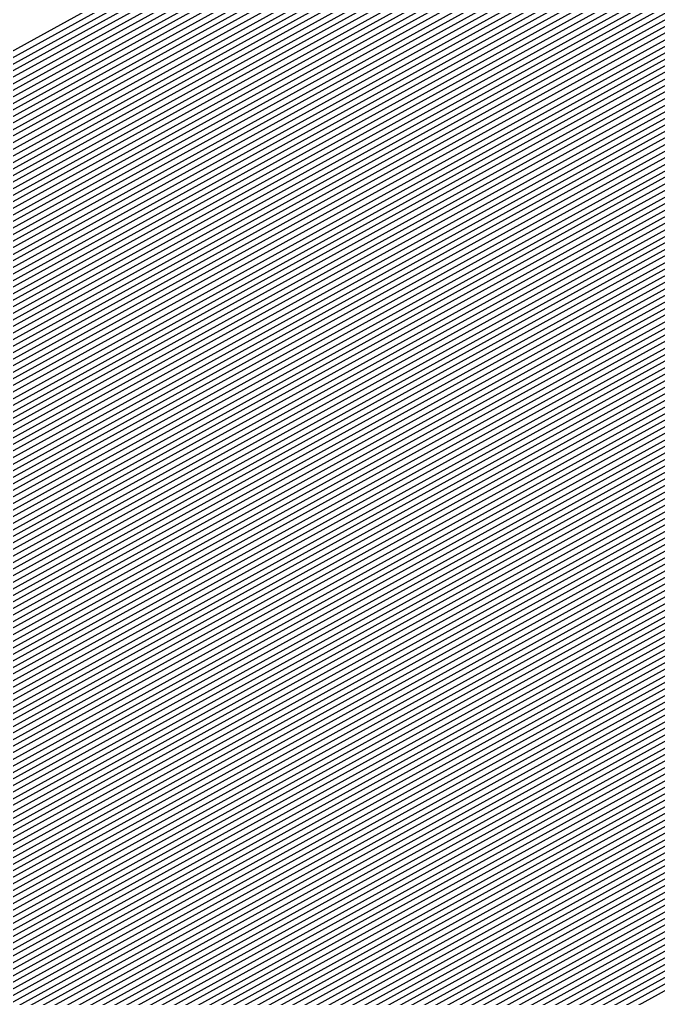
# Model space of a CAD drawing. Extents: x 7084 to 11035, y 13750 to 16729.
# Drawn here: x 7954.5 to 8017.6, y 16171.1 to 16267.7 of the extents above; entities that cross this region are included whole.
import ezdxf

# ---------------------------------------------------------------- set-up
doc = ezdxf.new("R2010")
doc.units = 0
doc.layers.add('Default', color=7, linetype='Continuous')

msp = doc.modelspace()

# ---------------------------------------------------------------- linework, layer by layer
at = {"layer": 'Default'}
for points in [[(7337.639, 15006.932), (7283.265, 15919.55), (7615.554, 16185.478), (7537.013, 15677.796), (7524.929, 15641.534), (7283.265, 15919.55), (7337.639, 15006.932), (7458.472, 15284.948), (7524.929, 15641.534), (7283.265, 15919.55), (7537.013, 15677.796), (7615.554, 16185.478), (7820.968, 16191.522), (7615.554, 16185.478), (8177.424, 16523.932), (8062.633, 16324.486), (7820.968, 16191.522), (8177.424, 16523.932), (8304.298, 16729.422), (10497.404, 16469.538)], [(7459.326, 15285.336), (7525.656, 15641.236), (7537.716, 15677.429), (7537.899, 15678.15), (7616.289, 16184.855), (7821.309, 16190.887), (7821.76, 16191.31), (8062.96, 16324.018), (8063.152, 16324.182), (8177.722, 16523.244), (8449.072, 16692.146)], [(7460.181, 15285.723), (7526.384, 15640.938), (7538.42, 15677.061), (7538.785, 15678.503), (7617.024, 16184.232), (7821.649, 16190.252), (7822.552, 16191.098), (8063.287, 16323.551), (8063.671, 16323.877), (8178.02, 16522.557), (8448.847, 16691.133)], [(8448.622, 16690.119), (8178.318, 16521.869), (8064.19, 16323.573), (8063.613, 16323.083), (7823.343, 16190.886), (7821.989, 16189.617), (7617.759, 16183.608), (7539.671, 15678.856), (7539.124, 15676.693), (7527.111, 15640.64), (7461.036, 15286.111)], [(7086.928, 14511.075), (7087.043, 14513.381), (7338.839, 15005.163), (7339.492, 15006.624), (7459.394, 15282.501), (7460.508, 15283.808), (7461.776, 15285.154), (7461.891, 15286.499), (7527.838, 15640.342), (7539.828, 15676.326), (7540.558, 15679.209), (7618.495, 16182.985), (7822.329, 16188.982), (7824.135, 16190.674), (8063.94, 16322.615), (8064.708, 16323.269), (8178.616, 16521.181), (8448.397, 16689.106)], [(7824.926, 16190.462), (8064.267, 16322.148), (8065.227, 16322.964), (8178.914, 16520.493), (8448.173, 16688.093)], [(8447.948, 16687.08), (8179.212, 16519.805), (8065.746, 16322.66), (8064.594, 16321.68), (7825.718, 16190.25), (7823.01, 16187.713), (7619.965, 16181.739), (7542.33, 15679.915), (7541.236, 15675.591), (7529.292, 15639.746), (7463.601, 15287.275)], [(7339.738, 15003.836), (7340.881, 15006.393), (7460.087, 15280.666), (7462.036, 15282.954), (7464.254, 15285.308), (7464.456, 15287.663), (7530.019, 15639.448), (7541.939, 15675.223), (7543.217, 15680.268), (7620.7, 16181.116), (7823.35, 16187.078), (7826.509, 16190.038), (8064.921, 16321.212), (8066.265, 16322.356), (8179.51, 16519.117), (8447.723, 16686.066)], [(7465.311, 15288.05), (7530.746, 15639.15), (7542.643, 15674.855), (7544.103, 15680.621), (7621.435, 16180.492), (7823.69, 16186.443), (7827.301, 16189.826), (8065.247, 16320.745), (8066.784, 16322.052), (8179.808, 16518.429), (8447.498, 16685.053)], [(8447.274, 16684.04), (8180.106, 16517.742), (8067.303, 16321.747), (8065.574, 16320.277), (7828.092, 16189.614), (7824.03, 16185.808), (7622.171, 16179.869)], [(8447.049, 16683.026), (8180.404, 16517.054), (8067.821, 16321.443), (8065.901, 16319.809), (7828.884, 16189.402), (7824.371, 16185.174), (7622.906, 16179.246), (7545.875, 15681.328), (7544.051, 15674.12), (7532.2, 15638.554), (7467.02, 15288.826)], [(8446.824, 16682.013), (8180.703, 16516.366), (8068.34, 16321.139), (8066.228, 16319.342), (7829.675, 16189.19), (7824.711, 16184.539), (7623.641, 16178.623), (7546.762, 15681.681), (7544.755, 15673.752), (7532.927, 15638.256), (7467.875, 15289.214), (7467.558, 15285.514), (7464.073, 15281.814), (7461.009, 15278.22), (7342.733, 15006.085), (7340.937, 15002.068), (7092.557, 14516.958), (7092.241, 14510.615), (7447.069, 14185.236), (7449.393, 14181.536), (7733.256, 14104.629), (7744.347, 14112.874)], [(8446.599, 16681), (8181.001, 16515.678), (8068.859, 16320.834), (8066.554, 16318.874), (7830.467, 16188.978), (7825.051, 16183.904)], [(8446.375, 16679.987), (8181.299, 16514.99), (8069.378, 16320.53), (8066.881, 16318.406), (7831.258, 16188.766), (7825.391, 16183.269), (7625.112, 16177.376), (7548.534, 15682.387), (7546.162, 15673.017), (7534.381, 15637.661), (7469.585, 15289.99), (7469.21, 15285.617), (7465.091, 15281.244), (7461.471, 15276.997), (7343.659, 15005.931), (7341.537, 15001.183), (7094.133, 14517.979), (7093.759, 14510.484), (7447.193, 14186.383), (7449.939, 14182.011), (7732.687, 14105.405)], [(8446.15, 16678.973), (8181.597, 16514.302), (8069.897, 16320.226), (8067.208, 16317.939), (7832.05, 16188.554), (7825.731, 16182.634), (7625.847, 16176.753), (7549.42, 15682.74), (7546.866, 15672.649), (7535.108, 15637.363), (7470.44, 15290.377)], [(7732.118, 14106.182), (7450.486, 14182.485), (7447.317, 14187.53), (7095.277, 14510.352), (7095.709, 14519.001), (7342.137, 15000.299), (7344.585, 15005.777), (7461.932, 15275.773), (7466.109, 15280.674), (7470.862, 15285.72), (7471.295, 15290.765), (7535.835, 15637.065), (7547.57, 15672.282), (7550.307, 15683.093), (7626.582, 16176.13), (7826.072, 16181.999), (7832.841, 16188.342), (8067.535, 16317.471), (8070.416, 16319.921), (8181.895, 16513.615), (8445.925, 16677.96)], [(7472.149, 15291.153), (7536.562, 15636.767), (7548.274, 15671.914), (7551.193, 15683.446), (7627.317, 16175.507), (7826.412, 16181.365), (7833.633, 16188.13), (8067.862, 16317.003), (8070.934, 16319.617), (8182.193, 16512.927), (8445.7, 16676.947)], [(7473.004, 15291.541), (7537.289, 15636.469), (7548.978, 15671.546), (7552.079, 15683.799), (7628.053, 16174.884), (7826.752, 16180.73), (7834.424, 16187.918), (8068.188, 16316.536), (8071.453, 16319.313), (8182.491, 16512.239), (8445.476, 16675.933)], [(8445.251, 16674.92), (8182.789, 16511.551), (8071.972, 16319.009), (8068.515, 16316.068), (7835.216, 16187.706), (7827.092, 16180.095), (7628.788, 16174.26), (7552.966, 15684.153)], [(8445.026, 16673.907), (8183.087, 16510.863), (8072.491, 16318.704), (8068.842, 16315.6), (7836.007, 16187.494), (7827.432, 16179.46), (7629.523, 16173.637), (7553.852, 15684.506), (7550.385, 15670.811), (7538.744, 15635.873), (7474.714, 15292.316)], [(8444.801, 16672.894), (8183.385, 16510.175), (8073.01, 16318.4), (8069.169, 16315.133), (7836.799, 16187.282), (7827.773, 16178.825), (7630.258, 16173.014), (7554.738, 15684.859), (7551.089, 15670.443), (7539.471, 15635.575), (7475.569, 15292.704)], [(8444.577, 16671.88), (8183.683, 16509.487), (8073.529, 16318.096), (8069.495, 16314.665), (7837.59, 16187.07), (7828.113, 16178.191), (7630.993, 16172.391), (7555.624, 15685.212), (7551.793, 15670.076), (7540.198, 15635.277), (7476.424, 15293.092)], [(7477.279, 15293.48), (7540.925, 15634.979), (7552.497, 15669.708), (7556.511, 15685.565), (7631.729, 16171.768), (7828.453, 16177.556), (7838.382, 16186.858), (8069.822, 16314.197), (8074.047, 16317.791), (8183.981, 16508.8), (8444.352, 16670.867)], [(8443.902, 16668.841), (8184.578, 16507.424), (8075.085, 16317.183), (8070.476, 16313.262), (7839.965, 16186.434), (7829.133, 16176.286), (7633.199, 16170.521), (7558.283, 15686.271), (7553.904, 15668.973), (7542.379, 15634.384), (7478.988, 15294.256)], [(7479.843, 15294.643), (7543.106, 15634.086), (7554.608, 15668.605), (7559.169, 15686.624), (7633.934, 16169.898), (7829.474, 16175.651), (7840.757, 16186.222), (8070.803, 16312.794), (8075.604, 16316.879), (8184.876, 16506.736), (8443.678, 16667.827)], [(7345.435, 14995.435), (7349.679, 15004.93), (7464.47, 15269.045), (7471.71, 15277.541), (7479.949, 15286.286), (7480.698, 15295.031), (7543.833, 15633.788), (7555.312, 15668.238), (7560.056, 15686.977), (7634.67, 16169.275), (7829.814, 16175.016), (7841.548, 16186.011), (8071.129, 16312.327), (8076.123, 16316.574), (8185.174, 16506.048), (8443.453, 16666.814)], [(8443.228, 16665.801), (8185.472, 16505.36), (8076.642, 16316.27), (8071.456, 16311.859), (7842.34, 16185.799), (7830.154, 16174.382), (7635.405, 16168.652), (7560.942, 15687.331), (7556.016, 15667.87), (7544.56, 15633.49), (7481.553, 15295.419), (7480.775, 15286.338), (7472.219, 15277.256)], [(8443.003, 16664.787), (8185.77, 16504.673), (8077.16, 16315.966), (8071.783, 16311.391), (7843.131, 16185.587), (7830.494, 16173.747), (7636.14, 16168.028), (7561.828, 15687.684), (7556.72, 15667.502), (7545.287, 15633.192), (7482.408, 15295.807), (7481.601, 15286.389)], [(8442.779, 16663.774), (8186.068, 16503.985), (8077.679, 16315.661), (8072.11, 16310.924), (7843.923, 16185.375), (7830.834, 16173.112), (7636.875, 16167.405), (7562.715, 15688.037), (7557.424, 15667.135), (7546.014, 15632.894), (7483.263, 15296.195)], [(8442.554, 16662.761), (8186.366, 16503.297), (8078.198, 16315.357), (8072.437, 16310.456), (7844.714, 16185.163), (7831.175, 16172.477), (7637.611, 16166.782), (7563.601, 15688.39), (7558.127, 15666.767), (7546.741, 15632.596), (7484.118, 15296.583), (7483.253, 15286.492), (7473.747, 15276.401), (7465.393, 15266.599), (7351.532, 15004.622), (7346.634, 14993.667), (7107.526, 14526.665), (7106.662, 14509.366), (7448.245, 14196.134), (7454.583, 14186.043), (7727.85, 14112.006)], [(7484.972, 15296.97), (7547.468, 15632.298), (7558.831, 15666.399), (7564.487, 15688.743), (7638.346, 16166.159), (7831.515, 16171.842), (7845.506, 16184.951), (8072.763, 16309.988), (8078.717, 16315.053), (8186.664, 16502.609), (8442.329, 16661.748)], [(7109.101, 14527.687), (7347.234, 14992.782), (7352.458, 15004.468), (7465.854, 15265.376), (7474.765, 15275.831), (7484.905, 15286.595), (7485.827, 15297.358), (7548.195, 15632), (7559.535, 15666.032), (7565.373, 15689.096), (7639.081, 16165.536), (7831.855, 16171.208), (7846.297, 16184.739), (8073.09, 16309.521), (8079.236, 16314.748), (8186.962, 16501.921), (8442.104, 16660.734)], [(8441.88, 16659.721), (8187.26, 16501.233), (8079.754, 16314.444), (8073.417, 16309.053), (7847.089, 16184.527), (7832.195, 16170.573), (7639.816, 16164.913), (7566.26, 15689.449)], [(7448.493, 14198.428), (7109.698, 14509.104), (7110.677, 14528.708), (7347.834, 14991.898), (7353.384, 15004.314), (7466.316, 15264.152), (7475.784, 15275.262), (7486.558, 15286.698), (7487.537, 15298.134), (7549.65, 15631.405), (7560.943, 15665.296), (7567.146, 15689.802), (7640.551, 16164.289), (7832.535, 16169.938), (7847.88, 16184.315), (8073.744, 16308.585), (8080.273, 16314.14), (8187.558, 16500.545), (8441.655, 16658.708)], [(7488.392, 15298.522), (7550.377, 15631.107), (7561.646, 15664.929), (7568.032, 15690.155), (7641.287, 16163.666), (7832.876, 16169.303), (7848.672, 16184.103), (8074.07, 16308.117), (8080.792, 16313.836), (8187.856, 16499.858), (8441.43, 16657.694)], [(8441.205, 16656.681), (8188.155, 16499.17), (8081.311, 16313.531), (8074.397, 16307.65), (7849.463, 16183.891), (7833.216, 16168.668), (7642.022, 16163.043), (7568.918, 15690.509), (7562.35, 15664.561), (7551.104, 15630.809), (7489.247, 15298.91)], [(7490.102, 15299.297), (7551.831, 15630.511), (7563.054, 15664.193), (7569.805, 15690.862), (7642.757, 16162.42), (7833.556, 16168.033), (7850.255, 16183.679), (8074.724, 16307.182), (8081.83, 16313.227), (8188.453, 16498.482), (8440.981, 16655.668)], [(7490.957, 15299.685), (7552.558, 15630.213), (7563.758, 15663.826), (7570.691, 15691.215), (7643.492, 16161.797), (7833.896, 16167.399), (7851.046, 16183.467), (8075.051, 16306.714), (8082.349, 16312.923), (8188.751, 16497.794), (8440.756, 16654.655)], [(8440.531, 16653.641), (8189.049, 16497.106), (8082.867, 16312.618), (8075.378, 16306.247), (7851.838, 16183.255), (7834.236, 16166.764), (7644.228, 16161.173), (7571.577, 15691.568), (7564.462, 15663.458), (7553.285, 15629.915), (7491.811, 15300.073), (7490.688, 15286.955), (7478.329, 15273.837)], [(8440.306, 16652.628), (8189.347, 16496.418), (8083.386, 16312.314), (8075.704, 16305.779), (7852.629, 16183.043), (7834.577, 16166.129), (7644.963, 16160.55), (7572.464, 15691.921), (7565.166, 15663.091), (7554.012, 15629.617), (7492.666, 15300.461)], [(7492.34, 15287.058), (7493.521, 15300.849), (7554.739, 15629.319), (7565.869, 15662.723), (7573.35, 15692.274), (7645.698, 16159.927), (7834.917, 16165.494), (7853.421, 16182.831), (8076.031, 16305.311), (8083.905, 16312.01), (8189.645, 16495.731), (8440.082, 16651.615)], [(8163.445, 14024.024), (8116.661, 14042.59), (7766.782, 14148.148), (7724.435, 14116.665), (7457.861, 14188.889), (7448.988, 14203.016), (7115.77, 14508.578), (7116.979, 14532.795), (7350.232, 14988.361), (7357.088, 15003.698), (7468.161, 15259.259), (7479.857, 15272.983), (7493.166, 15287.11), (7494.376, 15301.237), (7555.466, 15629.021), (7566.573, 15662.355), (7574.236, 15692.627), (7646.433, 16159.304), (7835.257, 16164.859), (7854.212, 16182.619), (8076.358, 16304.844), (8084.424, 16311.705), (8189.943, 16495.043), (8439.857, 16650.601)], [(7357.552, 15003.621), (7468.392, 15258.648), (7480.366, 15272.698), (7493.992, 15287.161), (7495.231, 15301.624), (7556.193, 15628.723), (7567.277, 15661.988), (7575.122, 15692.98), (7647.169, 16158.681), (7835.597, 16164.225), (7855.004, 16182.407), (8076.685, 16304.376), (8084.943, 16311.401), (8190.241, 16494.355), (8439.632, 16649.588)], [(8439.407, 16648.575), (8190.539, 16493.667), (8085.462, 16311.097), (8077.011, 16303.908), (7855.795, 16182.195), (7835.937, 16163.59), (7647.904, 16158.057)], [(7557.647, 15628.128), (7568.685, 15661.252), (7576.895, 15693.687), (7648.639, 16157.434), (7836.278, 16162.955), (7856.587, 16181.983), (8077.338, 16303.441), (8085.98, 16310.793), (8190.837, 16492.979), (8439.183, 16647.562)], [(8438.958, 16646.548), (8191.135, 16492.291), (8086.499, 16310.488), (8077.665, 16302.973), (7857.378, 16181.771), (7836.618, 16162.32), (7649.374, 16156.811), (7577.781, 15694.04), (7569.389, 15660.885), (7558.374, 15627.83), (7497.795, 15302.788)], [(8438.733, 16645.535), (8191.433, 16491.603), (8087.018, 16310.184), (8077.992, 16302.505), (7858.17, 16181.559), (7836.958, 16161.685), (7650.11, 16156.188), (7578.667, 15694.393), (7570.092, 15660.517), (7559.101, 15627.532), (7498.65, 15303.176), (7497.296, 15287.367), (7482.403, 15271.558), (7469.315, 15256.201), (7359.404, 15003.313), (7351.731, 14986.15), (7120.919, 14535.35), (7119.565, 14508.249), (7449.297, 14205.884)], [(8438.508, 16644.522), (8191.731, 16490.916), (8087.537, 16309.88), (8078.319, 16302.038), (7858.961, 16181.347), (7837.298, 16161.051), (7650.845, 16155.565), (7579.554, 15694.746), (7570.796, 15660.149), (7559.828, 15627.234), (7499.505, 15303.564)], [(7352.331, 14985.265), (7360.33, 15003.16), (7469.776, 15254.978), (7483.421, 15270.989), (7498.948, 15287.47), (7500.36, 15303.951), (7560.555, 15626.936), (7571.5, 15659.782), (7580.44, 15695.099), (7651.58, 16154.941), (7837.638, 16160.416), (7859.753, 16181.135), (8078.645, 16301.57), (8088.056, 16309.575), (8192.03, 16490.228), (8438.283, 16643.508)], [(8438.059, 16642.495), (8192.328, 16489.54), (8088.575, 16309.271), (8078.972, 16301.102), (7860.545, 16180.923), (7837.979, 16159.781), (7652.315, 16154.318), (7581.326, 15695.452), (7572.204, 15659.414), (7561.283, 15626.638), (7501.215, 15304.339)], [(8437.834, 16641.482), (8192.626, 16488.852), (8089.093, 16308.967), (8079.299, 16300.635), (7861.336, 16180.711), (7838.319, 16159.146), (7653.05, 16153.695), (7582.213, 15695.805), (7572.908, 15659.046), (7562.01, 15626.34), (7502.07, 15304.727), (7500.601, 15287.573), (7484.44, 15270.419)], [(8437.609, 16640.469), (8192.924, 16488.164), (8089.612, 16308.663), (8079.626, 16300.167), (7862.128, 16180.499), (7838.659, 16158.511), (7653.786, 16153.072), (7583.099, 15696.158), (7573.612, 15658.679), (7562.737, 15626.042), (7502.925, 15305.115)], [(7503.779, 15305.503), (7563.464, 15625.744), (7574.315, 15658.311), (7583.985, 15696.512), (7654.521, 16152.449), (7838.999, 16157.876), (7862.919, 16180.287), (8079.952, 16299.699), (8090.131, 16308.358), (8193.222, 16487.476), (8437.384, 16639.455)], [(7839.339, 16157.242), (7863.711, 16180.075), (8080.279, 16299.232), (8090.65, 16308.054), (8193.52, 16486.789), (8437.16, 16638.442)], [(7839.68, 16156.607), (7864.502, 16179.863), (8080.606, 16298.764), (8091.169, 16307.75), (8193.818, 16486.101), (8436.935, 16637.429)], [(8436.71, 16636.415), (8194.116, 16485.413), (8091.688, 16307.445), (8080.933, 16298.296), (7865.294, 16179.651), (7840.02, 16155.972), (7656.727, 16150.579), (7586.644, 15697.571), (7576.427, 15657.208), (7565.645, 15624.851), (7506.344, 15306.666), (7504.731, 15287.83)], [(8436.485, 16635.402), (8194.414, 16484.725), (8092.206, 16307.141), (8081.26, 16297.829), (7866.085, 16179.44), (7840.36, 16155.337), (7657.462, 16149.956), (7587.53, 15697.924), (7577.131, 15656.841), (7566.372, 15624.553), (7507.199, 15307.054)], [(7364.498, 15002.467), (7471.852, 15249.473), (7488.004, 15268.425), (7506.383, 15287.933), (7508.054, 15307.442), (7567.099, 15624.255), (7577.834, 15656.473), (7588.416, 15698.277), (7658.197, 16149.333), (7840.7, 16154.702), (7866.877, 16179.228), (8081.586, 16297.361), (8092.725, 16306.837), (8194.712, 16484.037), (8436.261, 16634.389)], [(8436.036, 16633.376), (8195.01, 16483.349), (8093.244, 16306.532), (8081.913, 16296.893), (7867.668, 16179.016), (7841.041, 16154.068), (7658.932, 16148.709), (7589.303, 15698.63), (7578.538, 15656.105), (7567.826, 15623.957), (7508.909, 15307.83)], [(7129.432, 14507.395), (7131.16, 14541.992), (7355.629, 14980.402), (7365.424, 15002.313), (7472.314, 15248.25), (7489.022, 15267.855), (7508.035, 15288.036), (7509.764, 15308.218), (7568.553, 15623.659), (7579.242, 15655.738), (7590.189, 15698.983), (7659.668, 16148.086), (7841.381, 16153.433), (7868.46, 16178.804), (8082.24, 16296.426), (8093.763, 16306.228), (8195.308, 16482.661), (8435.811, 16632.362)], [(8435.586, 16631.349), (8195.607, 16481.974), (8094.282, 16305.924), (8082.567, 16295.958), (7869.251, 16178.592), (7841.721, 16152.798), (7660.403, 16147.463), (7591.075, 15699.337), (7579.946, 15655.37), (7569.28, 15623.361), (7510.618, 15308.605), (7508.861, 15288.088), (7489.531, 15267.57), (7472.545, 15247.638), (7365.887, 15002.236), (7355.929, 14979.959), (7131.948, 14542.503), (7130.191, 14507.329), (7450.164, 14213.913), (7463.05, 14193.395), (7719.029, 14124.042)], [(8435.362, 16630.336), (8195.905, 16481.286), (8094.801, 16305.62), (8082.893, 16295.49), (7870.043, 16178.38), (7842.061, 16152.163), (7661.138, 16146.84), (7591.962, 15699.69)], [(7512.328, 15309.381), (7570.734, 15622.765), (7581.354, 15654.635), (7592.848, 15700.043), (7661.873, 16146.217), (7842.401, 16151.528), (7870.834, 16178.168), (8083.22, 16295.023), (8095.319, 16305.315), (8196.203, 16480.598), (8435.137, 16629.322)], [(8434.912, 16628.309), (8196.501, 16479.91), (8095.838, 16305.011), (8083.547, 16294.555), (7871.626, 16177.956), (7842.742, 16150.893), (7662.608, 16145.594), (7593.734, 15700.396), (7582.057, 15654.267), (7571.461, 15622.467), (7513.183, 15309.769)], [(7872.417, 16177.744), (8083.874, 16294.087), (8096.357, 16304.707), (8196.799, 16479.222), (8434.687, 16627.296)], [(7514.893, 15310.545), (7572.916, 15621.871), (7583.465, 15653.532), (7595.507, 15701.102), (7664.079, 16144.347), (7843.422, 16149.624), (7873.209, 16177.532), (8084.201, 16293.62), (8096.876, 16304.402), (8197.097, 16478.534), (8434.463, 16626.283)], [(8434.238, 16625.269), (8197.395, 16477.847), (8097.395, 16304.098), (8084.527, 16293.152), (7874, 16177.32), (7843.762, 16148.989), (7664.814, 16143.724), (7596.393, 15701.455), (7584.169, 15653.164), (7573.643, 15621.574), (7515.748, 15310.932)], [(8434.013, 16624.256), (8197.693, 16477.159), (8097.914, 16303.794), (8084.854, 16292.684), (7874.792, 16177.108), (7844.102, 16148.354), (7665.549, 16143.101), (7597.279, 15701.808), (7584.873, 15652.796), (7574.37, 15621.276), (7516.602, 15311.32), (7514.644, 15288.448), (7493.096, 15265.576), (7474.16, 15243.357), (7369.128, 15001.697), (7358.028, 14976.864), (7137.463, 14546.079), (7135.504, 14506.869), (7450.597, 14217.928), (7464.962, 14195.056), (7717.037, 14126.76), (7785.599, 14177.733)], [(7876.375, 16176.684), (8085.508, 16291.749), (8098.951, 16303.185), (8198.289, 16475.783), (8433.564, 16622.229)], [(8433.339, 16621.216), (8198.587, 16475.095), (8099.47, 16302.881), (8085.835, 16291.281), (7877.166, 16176.472), (7845.123, 16146.45), (7667.755, 16141.231), (7599.938, 15702.868), (7586.984, 15651.693), (7576.551, 15620.382)], [(7520.022, 15312.872), (7577.278, 15620.084), (7587.688, 15651.326), (7600.824, 15703.221), (7668.49, 16140.608), (7845.463, 16145.815), (7877.958, 16176.26), (8086.161, 16290.814), (8099.989, 16302.577), (8198.885, 16474.407), (8433.114, 16620.203)], [(7518.774, 15288.705), (7520.877, 15313.259), (7578.005, 15619.786), (7588.392, 15650.958), (7601.711, 15703.574), (7669.226, 16139.985), (7845.803, 16145.18), (7878.749, 16176.048), (8086.488, 16290.346), (8100.508, 16302.272), (8199.183, 16473.719), (8432.889, 16619.19)], [(8432.665, 16618.176), (8199.482, 16473.032), (8101.027, 16301.968), (8086.815, 16289.878), (7879.541, 16175.836), (7846.144, 16144.545), (7669.961, 16139.362), (7602.597, 15703.927), (7589.096, 15650.591), (7578.732, 15619.488), (7521.732, 15313.647), (7519.6, 15288.757), (7496.151, 15263.866), (7475.544, 15239.687), (7371.907, 15001.235), (7359.827, 14974.211), (7142.189, 14549.144), (7140.058, 14506.475), (7450.968, 14221.369), (7466.601, 14196.479), (7715.33, 14129.09), (7789.941, 14184.56)], [(7522.587, 15314.035), (7579.459, 15619.19), (7589.8, 15650.223), (7603.483, 15704.28), (7670.696, 16138.738), (7846.484, 16143.91), (7880.333, 16175.624), (8087.142, 16289.411), (8101.545, 16301.664), (8199.78, 16472.344), (8432.44, 16617.163)], [(8201.036, 14055.189), (8116.381, 14088.786), (7791.389, 14186.836), (7714.761, 14129.867), (7467.148, 14196.953), (7451.092, 14222.516), (7141.576, 14506.344), (7143.765, 14550.166), (7360.427, 14973.327), (7372.833, 15001.081), (7476.005, 15238.464), (7497.169, 15263.297), (7521.252, 15288.86), (7523.441, 15314.423), (7580.186, 15618.892), (7590.503, 15649.855), (7604.369, 15704.633), (7671.431, 16138.115), (7846.824, 16143.276), (7881.124, 16175.412), (8087.468, 16288.943), (8102.064, 16301.359), (8200.078, 16471.656), (8432.215, 16616.15)], [(7524.296, 15314.811), (7580.913, 15618.594), (7591.207, 15649.488), (7605.256, 15704.986), (7672.166, 16137.492), (7847.164, 16142.641), (7881.916, 16175.2), (8087.795, 16288.475), (8102.583, 16301.055), (8200.376, 16470.968), (8431.99, 16615.137)], [(7373.759, 15000.927), (7476.467, 15237.241), (7498.187, 15262.727), (7522.904, 15288.963), (7525.151, 15315.199), (7581.64, 15618.296), (7591.911, 15649.12), (7606.142, 15705.34), (7672.902, 16136.869), (7847.504, 16142.006), (7882.707, 16174.988), (8088.122, 16288.008), (8103.102, 16300.751), (8200.674, 16470.28), (8431.766, 16614.123)], [(7146.128, 14551.699), (7361.326, 14972), (7374.222, 15000.85), (7476.697, 15236.629), (7498.697, 15262.442), (7523.73, 15289.014), (7526.006, 15315.586), (7582.367, 15617.999), (7592.615, 15648.752), (7607.028, 15705.693), (7673.637, 16136.246), (7847.845, 16141.371), (7883.499, 16174.776), (8088.449, 16287.54), (8103.621, 16300.447), (8200.972, 16469.592), (8431.541, 16613.11)], [(8431.316, 16612.097), (8201.27, 16468.905), (8104.14, 16300.142), (8088.776, 16287.072), (7884.29, 16174.564), (7848.185, 16140.736), (7674.372, 16135.622), (7607.914, 15706.046), (7593.319, 15648.385), (7583.094, 15617.701), (7526.861, 15315.974)], [(8206.565, 14059.772), (8116.34, 14095.58), (7795.007, 14192.525), (7713.338, 14131.808), (7468.513, 14198.139), (7451.402, 14225.384), (7145.371, 14506.015), (7147.704, 14552.72), (7361.926, 14971.116), (7375.148, 15000.696), (7477.159, 15235.406), (7499.715, 15261.872), (7525.382, 15289.117), (7527.716, 15316.362), (7583.821, 15617.403), (7594.022, 15648.017), (7608.801, 15706.399), (7675.107, 16134.999), (7848.525, 16140.102), (7885.082, 16174.352), (8089.102, 16286.605), (8104.658, 16299.838), (8201.568, 16468.217), (8431.091, 16611.083)], [(8430.867, 16610.07), (8201.866, 16467.529), (8105.177, 16299.534), (8089.429, 16286.137), (7885.873, 16174.14), (7848.865, 16139.467), (7675.843, 16134.376), (7609.687, 15706.752), (7594.726, 15647.649), (7584.549, 15617.105), (7528.571, 15316.75)], [(7527.034, 15289.22), (7529.425, 15317.138), (7585.276, 15616.807), (7595.43, 15647.282), (7610.573, 15707.105), (7676.578, 16133.753), (7849.205, 16138.832), (7886.665, 16173.928), (8089.756, 16285.669), (8105.696, 16299.229), (8202.164, 16466.841), (8430.642, 16609.057)], [(8430.417, 16608.044), (8202.462, 16466.153), (8106.215, 16298.925), (8090.083, 16285.202), (7887.456, 16173.716), (7849.546, 16138.197), (7677.313, 16133.13), (7611.46, 15707.458), (7596.134, 15646.914), (7586.003, 15616.509), (7530.28, 15317.526), (7527.861, 15289.272), (7501.242, 15261.018), (7477.851, 15233.571), (7376.538, 15000.465), (7362.825, 14969.789), (7150.067, 14554.253), (7147.648, 14505.818), (7451.587, 14227.104), (7469.333, 14198.851), (7712.484, 14132.973)], [(8430.192, 16607.03), (8202.76, 16465.465), (8106.734, 16298.621), (8090.409, 16284.734), (7888.248, 16173.504), (7849.886, 16137.562), (7678.048, 16132.506), (7612.346, 15707.811), (7596.838, 15646.546), (7586.73, 15616.211), (7531.135, 15317.913)], [(8212.093, 14064.355), (8116.299, 14102.373), (7798.626, 14198.214), (7711.915, 14133.749), (7469.879, 14199.325), (7451.711, 14228.252), (7149.166, 14505.686), (7151.643, 14555.275), (7363.425, 14968.905), (7377.464, 15000.311), (7478.312, 15232.348), (7502.261, 15260.448), (7529.513, 15289.375), (7531.99, 15318.301), (7587.457, 15615.913), (7597.542, 15646.179), (7613.232, 15708.164), (7678.784, 16131.883), (7850.226, 16136.927), (7889.039, 16173.292), (8090.736, 16284.266), (8107.252, 16298.316), (8203.058, 16464.777), (8429.968, 16606.017)], [(8429.743, 16605.004), (8203.357, 16464.09), (8107.771, 16298.012), (8091.063, 16283.799), (7889.831, 16173.08), (7850.566, 16136.293), (7679.519, 16131.26), (7614.118, 15708.518), (7598.245, 15645.811), (7588.184, 15615.615), (7532.845, 15318.689)], [(8429.518, 16603.99), (8203.655, 16463.402), (8108.29, 16297.708), (8091.39, 16283.331), (7890.622, 16172.868), (7850.906, 16135.658), (7680.254, 16130.637), (7615.005, 15708.871), (7598.949, 15645.443), (7588.911, 15615.317), (7533.7, 15319.077), (7531.165, 15289.478), (7503.279, 15259.878), (7478.774, 15231.124), (7378.39, 15000.157), (7364.025, 14968.021), (7153.219, 14556.297), (7150.684, 14505.555), (7451.835, 14229.399), (7470.425, 14199.799), (7711.346, 14134.526), (7800.073, 14200.49)], [(8429.293, 16602.977), (8203.953, 16462.714), (8108.809, 16297.404), (8091.717, 16282.863), (7891.414, 16172.657), (7851.247, 16135.023), (7680.989, 16130.014), (7615.891, 15709.224)], [(8216.515, 14068.022), (8116.266, 14107.808), (7801.521, 14202.766), (7710.777, 14135.302), (7470.972, 14200.274), (7451.959, 14230.546), (7152.202, 14505.424), (7154.794, 14557.319), (7364.624, 14967.136), (7379.316, 15000.003), (7479.235, 15229.901), (7504.298, 15259.308), (7532.817, 15289.58), (7535.41, 15319.853), (7590.365, 15614.722), (7600.357, 15644.708), (7616.777, 15709.577), (7681.725, 16129.39), (7851.587, 16134.388), (7892.205, 16172.445), (8092.043, 16282.396), (8109.328, 16297.099), (8204.251, 16462.026), (8429.069, 16601.964)], [(8428.844, 16600.951), (8204.549, 16461.338), (8109.847, 16296.795), (8092.37, 16281.928), (7892.997, 16172.233), (7851.927, 16133.753), (7682.46, 16128.767), (7617.663, 15709.93), (7601.061, 15644.341), (7591.092, 15614.424), (7536.264, 15320.24), (7533.643, 15289.632), (7504.807, 15259.023)], [(8428.619, 16599.937), (8204.847, 16460.65), (8110.365, 16296.491), (8092.697, 16281.46), (7893.788, 16172.021), (7852.267, 16133.119), (7683.195, 16128.144), (7618.55, 15710.283)], [(7537.974, 15321.016), (7592.546, 15613.828), (7602.468, 15643.605), (7619.436, 15710.636), (7683.93, 16127.521), (7852.607, 16132.484), (7894.58, 16171.809), (8093.024, 16280.993), (8110.884, 16296.186), (8205.145, 16459.963), (8428.394, 16598.924)], [(7538.829, 15321.404), (7593.273, 15613.53), (7603.172, 15643.238), (7620.322, 15710.989), (7684.665, 16126.898), (7852.948, 16131.849), (7895.371, 16171.597), (8093.35, 16280.525), (8111.403, 16295.882), (8205.443, 16459.275), (8428.17, 16597.911)], [(8427.945, 16596.897), (8205.741, 16458.587), (8111.922, 16295.578), (8093.677, 16280.057), (7896.163, 16171.385), (7853.288, 16131.214), (7685.401, 16126.275), (7621.209, 15711.343), (7603.876, 15642.87), (7594, 15613.232), (7539.684, 15321.792)], [(7540.539, 15322.18), (7594.727, 15612.934), (7604.58, 15642.502), (7622.095, 15711.696), (7686.136, 16125.651), (7853.628, 16130.579), (7896.954, 16171.173), (8094.004, 16279.59), (8112.441, 16295.274), (8206.039, 16457.899), (8427.72, 16595.884)], [(7595.454, 15612.636), (7605.284, 15642.135), (7622.981, 15712.049), (7686.871, 16125.028), (7853.968, 16129.945), (7897.746, 16170.961), (8094.331, 16279.122), (8112.96, 16294.969), (8206.337, 16457.211), (8427.495, 16594.871)], [(7542.248, 15322.955), (7596.182, 15612.338), (7605.988, 15641.767), (7623.867, 15712.402), (7687.606, 16124.405), (7854.308, 16129.31), (7898.537, 16170.749), (8094.658, 16278.654), (8113.478, 16294.665), (8206.635, 16456.523), (8427.271, 16593.858)], [(8427.046, 16592.844), (8206.934, 16455.835), (8113.997, 16294.361), (8094.984, 16278.187), (7899.329, 16170.537), (7854.649, 16128.675), (7688.342, 16123.782), (7624.754, 15712.755), (7606.691, 15641.399), (7596.909, 15612.04), (7543.103, 15323.343)], [(7543.958, 15323.731), (7597.636, 15611.742), (7607.395, 15641.032), (7625.64, 15713.108), (7689.077, 16123.159), (7854.989, 16128.04), (7900.121, 16170.325), (8095.311, 16277.719), (8114.516, 16294.056), (8207.232, 16455.148), (8426.821, 16591.831)], [(7598.363, 15611.445), (7608.099, 15640.664), (7626.526, 15713.461), (7689.812, 16122.535), (7855.329, 16127.405), (7900.912, 16170.113), (8095.638, 16277.251), (8115.035, 16293.752), (8207.53, 16454.46), (8426.596, 16590.818)], [(8426.372, 16589.804), (8207.828, 16453.772), (8115.554, 16293.448), (8095.965, 16276.784), (7901.704, 16169.901), (7855.669, 16126.77), (7690.547, 16121.912), (7627.412, 15713.814), (7608.803, 15640.296), (7599.09, 15611.147), (7545.668, 15324.507), (7542.73, 15290.198)], [(7546.523, 15324.894), (7599.817, 15610.849), (7609.507, 15639.929), (7628.299, 15714.167), (7691.283, 16121.289), (7856.009, 16126.136), (7902.495, 16169.689), (8096.291, 16276.316), (8116.073, 16293.143), (8208.126, 16453.084), (8426.147, 16588.791)], [(8425.922, 16587.778), (8208.424, 16452.396), (8116.591, 16292.839), (8096.618, 16275.848), (7903.287, 16169.477), (7856.35, 16125.501), (7692.018, 16120.666), (7629.185, 15714.521), (7610.21, 15639.561), (7600.544, 15610.551), (7547.378, 15325.282), (7544.382, 15290.301), (7511.426, 15255.32), (7482.465, 15221.338), (7385.799, 14998.926), (7368.822, 14960.946), (7165.824, 14564.471), (7162.828, 14504.504), (7452.825, 14238.575), (7474.796, 14203.594), (7706.794, 14140.738)], [(8425.697, 16586.765), (8208.722, 16451.708), (8117.11, 16292.535), (8096.945, 16275.381), (7904.078, 16169.265), (7856.69, 16124.866), (7692.753, 16120.043), (7630.071, 15714.874), (7610.914, 15639.193), (7601.271, 15610.253), (7548.233, 15325.67)], [(8425.473, 16585.751), (8209.02, 16451.021), (8117.629, 16292.231), (8097.272, 16274.913), (7904.87, 16169.053), (7857.03, 16124.231), (7693.488, 16119.419), (7630.958, 15715.227), (7611.618, 15638.826), (7601.998, 15609.955), (7549.087, 15326.058)], [(8425.248, 16584.738), (8209.318, 16450.333), (8118.148, 16291.926), (8097.599, 16274.445), (7905.661, 16168.841), (7857.37, 16123.596), (7694.223, 16118.796), (7631.844, 15715.58), (7612.322, 15638.458), (7602.725, 15609.657), (7549.942, 15326.446), (7546.86, 15290.456), (7512.954, 15254.465), (7483.157, 15219.504), (7387.188, 14998.695), (7369.721, 14959.62), (7168.187, 14566.004), (7165.105, 14504.306), (7453.011, 14240.296)], [(7550.797, 15326.834), (7603.452, 15609.359), (7613.026, 15638.091), (7632.73, 15715.933), (7694.959, 16118.173), (7857.71, 16122.962), (7906.453, 16168.629), (8097.925, 16273.978), (8118.667, 16291.622), (8209.616, 16449.645), (8425.023, 16583.725)], [(7551.652, 15327.221), (7604.179, 15609.061), (7613.73, 15637.723), (7633.616, 15716.286), (7695.694, 16117.55), (7858.051, 16122.327), (7907.244, 16168.417), (8098.252, 16273.51), (8119.186, 16291.318), (8209.914, 16448.957), (8424.798, 16582.711)], [(7552.507, 15327.609), (7604.906, 15608.763), (7614.433, 15637.355), (7634.503, 15716.639), (7696.429, 16116.927), (7858.391, 16121.692), (7908.036, 16168.205), (8098.579, 16273.042), (8119.704, 16291.013), (8210.212, 16448.269), (8424.574, 16581.698)], [(8424.349, 16580.685), (8210.51, 16447.581), (8120.223, 16290.709), (8098.906, 16272.575), (7908.827, 16167.993), (7858.731, 16121.057), (7697.164, 16116.303), (7635.389, 15716.992), (7615.137, 15636.988), (7605.633, 15608.465), (7553.362, 15327.997)], [(8424.124, 16579.672), (8210.809, 16446.893), (8120.742, 16290.405), (8099.233, 16272.107), (7909.619, 16167.781), (7859.071, 16120.422), (7697.9, 16115.68), (7636.275, 15717.345), (7615.841, 15636.62), (7606.36, 15608.168), (7554.217, 15328.385), (7550.99, 15290.713), (7515.499, 15253.041)], [(7371.52, 14956.967), (7389.967, 14998.233), (7484.541, 15215.834), (7516.009, 15252.756), (7551.816, 15290.764), (7555.071, 15328.773), (7607.087, 15607.87), (7616.545, 15636.252), (7637.161, 15717.699), (7698.635, 16115.057), (7859.412, 16119.787), (7910.41, 16167.569), (8099.559, 16271.639), (8121.261, 16290.1), (8211.107, 16446.206), (8423.899, 16578.658)], [(7555.926, 15329.16), (7607.815, 15607.572), (7617.249, 15635.885), (7638.048, 15718.052), (7699.37, 16114.434), (7859.752, 16119.153), (7911.202, 16167.357), (8099.886, 16271.172), (8121.78, 16289.796), (8211.405, 16445.518), (8423.675, 16577.645)], [(8423.45, 16576.632), (8211.703, 16444.83), (8122.299, 16289.492), (8100.213, 16270.704), (7911.993, 16167.145), (7860.092, 16118.518), (7700.105, 16113.811), (7638.934, 15718.405)], [(7557.636, 15329.936), (7609.269, 15606.976), (7618.656, 15635.149), (7639.82, 15718.758), (7700.841, 16113.187), (7860.432, 16117.883), (7912.785, 16166.933), (8100.54, 16270.236), (8122.817, 16289.188), (8212.001, 16444.142), (8423.225, 16575.618)], [(7558.491, 15330.324), (7609.996, 15606.678), (7619.36, 15634.782), (7640.707, 15719.111), (7701.576, 16112.564), (7860.772, 16117.248), (7913.576, 16166.721), (8100.866, 16269.769), (8123.336, 16288.883), (8212.299, 16443.454), (8423, 16574.605)], [(8247.473, 14093.688), (8116.035, 14145.852), (7821.785, 14234.626), (7702.81, 14146.174), (7478.62, 14206.915), (7453.692, 14246.605), (7173.454, 14503.584), (7176.853, 14571.624), (7373.02, 14954.756), (7392.282, 14997.848), (7485.695, 15212.776), (7518.554, 15251.332), (7555.946, 15291.022), (7559.346, 15330.712), (7610.723, 15606.38), (7620.064, 15634.414), (7641.593, 15719.464), (7702.311, 16111.941), (7861.113, 16116.613), (7914.368, 16166.509), (8101.193, 16269.301), (8123.855, 16288.579), (8212.597, 16442.766), (8422.776, 16573.592)], [(8422.551, 16572.579), (8212.895, 16442.079), (8124.374, 16288.275), (8101.52, 16268.833), (7915.159, 16166.297), (7861.453, 16115.979), (7703.046, 16111.318), (7642.479, 15719.817)], [(8422.326, 16571.565), (8213.193, 16441.391), (8124.893, 16287.97), (8101.847, 16268.366), (7915.951, 16166.086), (7861.793, 16115.344), (7703.781, 16110.695), (7643.365, 15720.17), (7621.472, 15633.679), (7612.177, 15605.784), (7561.056, 15331.487)], [(8422.101, 16570.552), (8213.491, 16440.703), (8125.412, 16287.666), (8102.174, 16267.898), (7916.742, 16165.874), (7862.133, 16114.709), (7704.517, 16110.071), (7644.252, 15720.524), (7622.175, 15633.311), (7612.904, 15605.486), (7561.91, 15331.875)], [(7562.765, 15332.263), (7613.631, 15605.188), (7622.879, 15632.943), (7645.138, 15720.877), (7705.252, 16109.448), (7862.473, 16114.074), (7917.534, 16165.662), (8102.5, 16267.43), (8125.93, 16287.362), (8213.789, 16440.015), (8421.877, 16569.539)], [(8421.652, 16568.526), (8214.087, 16439.327), (8126.449, 16287.058), (8102.827, 16266.963), (7918.325, 16165.45), (7862.814, 16113.439), (7705.987, 16108.825), (7646.024, 15721.23), (7623.583, 15632.576), (7614.358, 15604.891), (7563.62, 15332.651)], [(7178.008, 14503.189), (7181.58, 14574.689), (7374.819, 14952.103), (7395.061, 14997.386), (7487.079, 15209.106), (7521.61, 15249.622), (7560.903, 15291.331), (7564.475, 15333.039), (7615.085, 15604.593), (7624.287, 15632.208), (7646.91, 15721.583), (7706.722, 16108.202), (7863.154, 16112.804), (7919.117, 16165.238), (8103.154, 16266.495), (8126.968, 16286.753), (8214.386, 16438.639), (8421.427, 16567.512)], [(8420.978, 16565.486), (8214.982, 16437.264), (8128.006, 16286.145), (8103.807, 16265.56), (7920.7, 16164.814), (7863.834, 16111.535), (7708.193, 16106.955), (7648.683, 15722.289), (7625.695, 15631.473), (7616.539, 15603.997), (7566.185, 15333.814), (7562.555, 15291.434), (7522.628, 15249.053), (7487.54, 15207.883), (7395.987, 14997.232), (7375.418, 14951.218), (7183.155, 14575.711), (7179.526, 14503.058), (7454.187, 14251.193), (7480.805, 14208.812), (7700.534, 14149.28)], [(8420.753, 16564.472), (8215.28, 16436.576), (8128.525, 16285.84), (8104.134, 16265.092), (7921.492, 16164.602), (7864.174, 16110.9), (7708.928, 16106.332)], [(8420.528, 16563.459), (8215.578, 16435.888), (8129.043, 16285.536), (8104.461, 16264.624), (7922.283, 16164.39), (7864.515, 16110.265), (7709.663, 16105.709), (7650.456, 15722.995), (7627.102, 15630.738), (7617.993, 15603.401), (7567.894, 15334.59)], [(8420.303, 16562.446), (8215.876, 16435.2), (8129.562, 16285.232), (8104.788, 16264.157), (7923.075, 16164.178), (7864.855, 16109.63)], [(8420.078, 16561.433), (8216.174, 16434.512), (8130.081, 16284.927), (8105.115, 16263.689), (7923.866, 16163.966), (7865.195, 16108.996), (7711.134, 16104.463), (7652.228, 15723.702)], [(7570.459, 15335.754), (7620.175, 15602.507), (7629.214, 15629.635), (7653.114, 15724.055), (7711.869, 16103.84), (7865.535, 16108.361), (7924.658, 16163.754), (8105.441, 16263.221), (8130.6, 16284.623), (8216.472, 16433.824), (8419.854, 16560.419)], [(7571.314, 15336.141), (7620.902, 15602.209), (7629.918, 15629.267), (7654.001, 15724.408), (7712.604, 16103.216), (7865.875, 16107.726), (7925.449, 16163.542), (8105.768, 16262.754), (8131.119, 16284.319), (8216.77, 16433.137), (8419.629, 16559.406)], [(7184.839, 14502.598), (7188.67, 14579.287), (7377.517, 14948.123), (7399.228, 14996.693), (7489.155, 15203.601), (7526.192, 15247.058), (7568.337, 15291.794), (7572.169, 15336.529), (7621.629, 15601.911), (7630.621, 15628.899), (7654.887, 15724.761), (7713.339, 16102.593), (7866.216, 16107.091), (7926.241, 16163.33), (8106.095, 16262.286), (8131.638, 16284.015), (8217.068, 16432.449), (8419.404, 16558.393)], [(7573.024, 15336.917), (7622.356, 15601.614), (7631.325, 15628.532), (7655.773, 15725.114), (7714.075, 16101.97), (7866.556, 16106.456), (7927.032, 16163.118), (8106.422, 16261.818), (8132.156, 16283.71), (8217.366, 16431.761), (8419.179, 16557.379)], [(7573.879, 15337.305), (7623.083, 15601.316), (7632.029, 15628.164), (7656.659, 15725.467), (7714.81, 16101.347), (7866.896, 16105.821), (7927.824, 16162.906), (8106.748, 16261.351), (8132.675, 16283.406), (8217.664, 16431.073), (8418.955, 16556.366)], [(7574.733, 15337.693), (7623.81, 15601.018), (7632.733, 15627.796), (7657.546, 15725.82), (7715.545, 16100.724), (7867.236, 16105.187), (7928.615, 16162.694), (8107.075, 16260.883), (8133.194, 16283.102), (8217.962, 16430.385), (8418.73, 16555.353)], [(7571.642, 15292), (7575.588, 15338.081), (7624.537, 15600.72), (7633.437, 15627.429), (7658.432, 15726.173), (7716.28, 16100.1), (7867.576, 16104.552), (7929.407, 16162.482), (8107.402, 16260.415), (8133.713, 16282.797), (8218.261, 16429.697), (8418.505, 16554.34)], [(8418.28, 16553.326), (8218.559, 16429.009), (8134.232, 16282.493), (8107.729, 16259.948), (7930.198, 16162.27), (7867.917, 16103.917), (7717.016, 16099.477), (7659.318, 15726.527), (7634.141, 15627.061), (7625.264, 15600.422), (7576.443, 15338.468)], [(7577.298, 15338.856), (7625.991, 15600.124), (7634.844, 15626.694), (7660.205, 15726.88), (7717.751, 16098.854), (7868.257, 16103.282), (7930.99, 16162.058), (8108.056, 16259.48), (8134.75, 16282.189), (8218.857, 16428.322), (8418.056, 16552.313)], [(7579.008, 15339.632), (7627.445, 15599.528), (7636.252, 15625.958), (7661.977, 15727.586), (7719.221, 16097.608), (7868.937, 16102.013), (7932.573, 16161.634), (8108.709, 16258.545), (8135.788, 16281.58), (8219.453, 16426.946), (8417.606, 16550.286)], [(8417.381, 16549.273), (8219.751, 16426.258), (8136.307, 16281.276), (8109.036, 16258.077), (7933.364, 16161.422), (7869.277, 16101.378), (7719.957, 16096.984), (7662.863, 15727.939), (7636.956, 15625.591), (7628.172, 15599.23), (7579.863, 15340.02)], [(8417.157, 16548.26), (8220.049, 16425.57), (8136.826, 16280.972), (8109.363, 16257.609), (7934.156, 16161.21), (7869.618, 16100.743), (7720.692, 16096.361), (7663.75, 15728.292), (7637.66, 15625.223), (7628.899, 15598.932), (7580.717, 15340.408)], [(7581.572, 15340.795), (7629.626, 15598.634), (7638.363, 15624.855), (7664.636, 15728.645), (7721.427, 16095.738), (7869.958, 16100.108), (7934.947, 16160.998), (8109.69, 16257.142), (8137.345, 16280.667), (8220.347, 16424.882), (8416.932, 16547.247)], [(7381.115, 14942.817), (7404.785, 14995.769), (7491.924, 15196.262), (7532.302, 15243.64), (7578.25, 15292.412), (7582.427, 15341.183), (7630.353, 15598.336), (7639.067, 15624.488), (7665.522, 15728.998), (7722.162, 16095.115), (7870.298, 16099.473), (7935.739, 16160.786), (8110.016, 16256.674), (8137.863, 16280.363), (8220.645, 16424.195), (8416.707, 16546.233)], [(7631.081, 15598.039), (7639.771, 15624.12), (7666.408, 15729.351), (7722.898, 16094.492), (7870.638, 16098.839), (7936.53, 16160.574), (8110.343, 16256.206), (8138.382, 16280.059), (8220.943, 16423.507), (8416.482, 16545.22)], [(8416.258, 16544.207), (8221.241, 16422.819), (8138.901, 16279.754), (8110.67, 16255.739), (7937.322, 16160.362), (7870.978, 16098.204), (7723.633, 16093.868), (7667.295, 15729.705), (7640.475, 15623.752), (7631.808, 15597.741), (7584.137, 15341.959)], [(8416.033, 16543.193), (8221.539, 16422.131), (8139.42, 16279.45), (8110.997, 16255.271), (7938.113, 16160.15), (7871.319, 16097.569), (7724.368, 16093.245), (7668.181, 15730.058), (7641.179, 15623.385), (7632.535, 15597.443), (7584.992, 15342.347)], [(8415.808, 16542.18), (8221.837, 16421.443), (8139.939, 16279.146), (8111.323, 16254.803), (7938.905, 16159.938), (7871.659, 16096.934), (7725.103, 16092.622), (7669.067, 15730.411), (7641.883, 15623.017), (7633.262, 15597.145), (7585.847, 15342.735)], [(7582.38, 15292.669), (7586.701, 15343.122), (7633.989, 15596.847), (7642.586, 15622.649), (7669.954, 15730.764), (7725.838, 16091.999), (7871.999, 16096.299), (7939.697, 16159.726), (8111.65, 16254.336), (8140.458, 16278.842), (8222.136, 16420.755), (8415.583, 16541.167)], [(7583.206, 15292.72), (7587.556, 15343.51), (7634.716, 15596.549), (7643.29, 15622.282), (7670.84, 15731.117), (7726.574, 16091.376), (7872.339, 16095.664), (7940.488, 16159.514), (8111.977, 16253.868), (8140.976, 16278.537), (8222.434, 16420.067), (8415.359, 16540.154)], [(7199.26, 14501.349), (7203.638, 14588.994), (7383.214, 14939.722), (7408.027, 14995.23), (7493.539, 15191.98), (7535.866, 15241.646), (7584.032, 15292.772), (7588.411, 15343.898), (7635.443, 15596.251), (7643.994, 15621.914), (7671.726, 15731.47), (7727.309, 16090.752), (7872.679, 16095.03), (7941.28, 16159.303), (8112.304, 16253.4), (8141.495, 16278.233), (8222.732, 16419.38), (8415.134, 16539.14)], [(7589.266, 15344.286), (7636.17, 15595.953), (7644.698, 15621.546), (7672.612, 15731.823), (7728.044, 16090.129), (7873.02, 16094.395), (7942.071, 16159.091), (8112.631, 16252.933), (8142.014, 16277.929), (8223.03, 16418.692), (8414.909, 16538.127)], [(7455.92, 14267.252), (7200.778, 14501.218), (7205.214, 14590.016), (7383.814, 14938.838), (7408.953, 14995.077), (7494, 15190.757), (7536.885, 15241.076), (7585.685, 15292.875), (7590.121, 15344.674), (7636.897, 15595.655), (7645.402, 15621.179), (7673.499, 15732.176), (7728.779, 16089.506), (7873.36, 16093.76), (7942.863, 16158.879), (8112.957, 16252.465), (8142.533, 16277.624), (8223.328, 16418.004), (8414.684, 16537.114)], [(7590.976, 15345.062), (7637.624, 15595.357), (7646.106, 15620.811), (7674.385, 15732.53), (7729.515, 16088.883), (7873.7, 16093.125), (7943.654, 16158.667), (8113.284, 16251.997), (8143.052, 16277.32), (8223.626, 16417.316), (8414.46, 16536.1)], [(7944.446, 16158.455), (8113.611, 16251.53), (8143.571, 16277.016), (8223.924, 16416.628), (8414.235, 16535.087)], [(7203.055, 14501.021), (7207.578, 14591.549), (7384.713, 14937.511), (7410.342, 14994.846), (7494.692, 15188.922), (7538.412, 15240.221), (7588.163, 15293.029), (7592.686, 15345.837), (7639.078, 15594.762), (7647.513, 15620.076), (7676.157, 15733.236), (7730.985, 16087.636), (7874.38, 16091.856), (7945.237, 16158.243), (8113.938, 16251.062), (8144.089, 16276.711), (8224.222, 16415.94), (8414.01, 16534.074)], [(7640.532, 15594.166), (7648.921, 15619.341), (7677.93, 15733.942), (7732.456, 16086.39), (7875.061, 16090.586), (7946.82, 16157.819), (8114.591, 16250.127), (8145.127, 16276.103), (8224.818, 16414.565), (8413.561, 16532.047)], [(8413.336, 16531.034), (8225.116, 16413.877), (8145.646, 16275.799), (8114.918, 16249.659), (7947.612, 16157.607), (7875.401, 16089.951), (7733.191, 16085.767), (7678.816, 15734.295), (7649.625, 15618.973), (7641.259, 15593.868), (7595.25, 15347.001)], [(7596.105, 15347.389), (7641.986, 15593.57), (7650.329, 15618.605), (7679.703, 15734.648), (7733.926, 16085.144), (7875.741, 16089.316), (7948.403, 16157.395), (8115.245, 16249.191), (8146.165, 16275.494), (8225.414, 16413.189), (8413.111, 16530.021)], [(8412.886, 16529.007), (8225.713, 16412.501), (8146.684, 16275.19), (8115.572, 16248.724), (7949.195, 16157.183), (7876.081, 16088.681), (7734.661, 16084.521), (7680.589, 15735.001), (7651.032, 15618.238), (7642.714, 15593.272), (7596.96, 15347.776)], [(8412.662, 16527.994), (8226.011, 16411.813), (8147.202, 16274.886), (8115.898, 16248.256), (7949.986, 16156.971), (7876.422, 16088.047), (7735.396, 16083.897), (7681.475, 15735.354), (7651.736, 15617.87), (7643.441, 15592.974), (7597.815, 15348.164)], [(8412.437, 16526.981), (8226.309, 16411.125), (8147.721, 16274.581), (8116.225, 16247.788), (7950.778, 16156.759), (7876.762, 16087.412), (7736.132, 16083.274), (7682.361, 15735.708), (7652.44, 15617.502), (7644.168, 15592.676), (7598.67, 15348.552)], [(8412.212, 16525.968), (8226.607, 16410.438), (8148.24, 16274.277), (8116.552, 16247.321), (7951.569, 16156.547), (7877.102, 16086.777), (7736.867, 16082.651), (7683.248, 15736.061)], [(7600.379, 15349.328), (7645.622, 15592.08), (7653.848, 15616.767), (7684.134, 15736.414), (7737.602, 16082.028), (7877.442, 16086.142), (7952.361, 16156.335), (8116.879, 16246.853), (8148.759, 16273.973), (8226.905, 16409.75), (8411.987, 16524.954)], [(7601.234, 15349.716), (7646.349, 15591.782), (7654.551, 15616.399), (7685.02, 15736.767), (7738.337, 16081.405), (7877.783, 16085.507), (7953.152, 16156.123), (8117.205, 16246.385), (8149.278, 16273.669), (8227.203, 16409.062), (8411.763, 16523.941)], [(8411.538, 16522.928), (8227.501, 16408.374), (8149.797, 16273.364), (8117.532, 16245.918), (7953.944, 16155.911), (7878.123, 16084.873), (7739.073, 16080.781), (7685.906, 15737.12), (7655.255, 15616.032), (7647.076, 15591.485), (7602.089, 15350.103)], [(8411.313, 16521.914), (8227.799, 16407.686), (8150.315, 16273.06), (8117.859, 16245.45), (7954.735, 16155.699), (7878.463, 16084.238), (7739.808, 16080.158), (7686.793, 15737.473), (7655.959, 15615.664), (7647.803, 15591.187), (7602.944, 15350.491)], [(7955.527, 16155.487), (8118.186, 16244.982), (8150.834, 16272.756), (8228.097, 16406.998), (8411.088, 16520.901)], [(8410.864, 16519.888), (8228.395, 16406.311), (8151.353, 16272.451), (8118.513, 16244.515), (7956.318, 16155.275), (7879.143, 16082.968), (7741.278, 16078.912), (7688.565, 15738.179), (7657.367, 15614.929), (7649.257, 15590.591), (7604.654, 15351.267)], [(8410.639, 16518.875), (8228.693, 16405.623), (8151.872, 16272.147), (8118.839, 16244.047), (7957.11, 16155.063), (7879.484, 16082.333), (7742.014, 16078.289), (7689.452, 15738.533), (7658.071, 15614.561), (7649.984, 15590.293), (7605.509, 15351.655), (7600.554, 15293.801), (7546.05, 15235.948), (7498.153, 15179.748), (7417.288, 14993.691), (7389.21, 14930.879), (7219.395, 14599.212), (7214.44, 14500.035), (7457.034, 14277.576), (7493.37, 14219.722), (7687.445, 14167.141), (7860.866, 14296.071)], [(8410.414, 16517.861), (8228.991, 16404.935), (8152.391, 16271.843), (8119.166, 16243.579), (7957.901, 16154.851), (7879.824, 16081.698), (7742.749, 16077.665), (7690.338, 15738.886), (7658.774, 15614.194), (7650.711, 15589.995), (7606.363, 15352.043)], [(7607.218, 15352.43), (7651.438, 15589.697), (7659.478, 15613.826), (7691.224, 15739.239), (7743.484, 16077.042), (7880.164, 16081.064), (7958.693, 16154.639), (8119.493, 16243.112), (8152.91, 16271.538), (8229.289, 16404.247), (8410.189, 16516.848)], [(7608.073, 15352.818), (7652.165, 15589.399), (7660.182, 15613.458), (7692.11, 15739.592), (7744.219, 16076.419), (7880.504, 16080.429), (7959.485, 16154.427), (8119.82, 16242.644), (8153.428, 16271.234), (8229.588, 16403.559), (8409.965, 16515.835)], [(8409.74, 16514.822), (8229.886, 16402.871), (8153.947, 16270.93), (8120.146, 16242.176), (7960.276, 16154.215), (7880.844, 16079.794), (7744.954, 16075.796), (7692.997, 15739.945), (7660.886, 15613.091), (7652.892, 15589.101), (7608.928, 15353.206), (7603.858, 15294.007), (7548.087, 15234.809), (7499.076, 15177.301), (7419.14, 14993.383), (7390.41, 14929.11), (7222.546, 14601.256), (7217.476, 14499.772), (7457.281, 14279.87), (7494.462, 14220.671), (7686.307, 14168.694), (7863.761, 14300.623)], [(8409.515, 16513.808), (8230.184, 16402.183), (8154.466, 16270.626), (8120.473, 16241.709), (7961.068, 16154.003), (7881.185, 16079.159), (7745.69, 16075.173), (7693.883, 15740.298), (7661.59, 15612.723), (7653.619, 15588.803), (7609.783, 15353.594), (7604.684, 15294.059), (7548.596, 15234.524)], [(7961.859, 16153.791), (8120.8, 16241.241), (8154.985, 16270.321), (8230.482, 16401.496), (8409.29, 16512.795)], [(8409.066, 16511.782), (8230.78, 16400.808), (8155.504, 16270.017), (8121.127, 16240.773), (7962.651, 16153.579), (7881.865, 16077.89), (7747.16, 16073.926), (7695.655, 15741.004), (7662.997, 15611.988), (7655.074, 15588.208), (7611.493, 15354.37)], [(7612.347, 15354.757), (7655.801, 15587.91), (7663.701, 15611.62), (7696.542, 15741.357), (7747.895, 16073.303), (7882.205, 16077.255), (7963.442, 16153.367), (8121.454, 16240.306), (8156.023, 16269.713), (8231.078, 16400.12), (8408.841, 16510.768)], [(8408.616, 16509.755), (8231.376, 16399.432), (8156.541, 16269.408), (8121.78, 16239.838), (7964.234, 16153.155), (7882.545, 16076.62), (7748.631, 16072.68), (7697.428, 15741.711), (7664.405, 15611.252), (7656.528, 15587.612), (7613.202, 15355.145)], [(8408.391, 16508.742), (8231.674, 16398.744), (8157.06, 16269.104), (8122.107, 16239.37), (7965.025, 16152.943), (7882.886, 16075.985), (7749.366, 16072.057), (7698.314, 15742.064), (7665.109, 15610.885), (7657.255, 15587.314), (7614.057, 15355.533)], [(7392.509, 14926.015), (7422.382, 14992.844), (7500.691, 15173.02), (7551.651, 15232.814), (7609.64, 15294.368), (7614.912, 15355.921), (7657.982, 15587.016), (7665.813, 15610.517), (7699.201, 15742.417), (7750.101, 16071.433), (7883.226, 16075.35), (7965.817, 16152.732), (8122.434, 16238.903), (8157.579, 16268.8), (8231.972, 16398.056), (8408.167, 16507.729)], [(8184.28, 16508.112), (8074.566, 16317.487), (8070.149, 16313.73), (7839.173, 16186.646), (7828.793, 16176.921), (7632.464, 16171.144), (7557.397, 15685.918), (7553.201, 15669.341), (7541.652, 15634.682), (7478.134, 15293.868)], [(7615.767, 15356.309), (7658.709, 15586.718), (7666.517, 15610.149), (7700.087, 15742.77), (7750.836, 16070.81), (7883.566, 16074.715), (7966.608, 16152.52), (8122.761, 16238.435), (8158.098, 16268.496), (8232.27, 16397.369), (8407.942, 16506.715)], [(8407.717, 16505.702), (8232.568, 16396.681), (8158.617, 16268.191), (8123.088, 16237.967), (7967.4, 16152.308), (7883.906, 16074.081), (7751.572, 16070.187), (7700.973, 15743.123), (7667.22, 15609.782), (7659.436, 15586.42), (7616.622, 15356.697)], [(8322.657, 14156.019), (8115.474, 14238.244), (7870.998, 14312.001), (7683.461, 14172.577), (7497.194, 14223.043), (7457.9, 14285.605), (7225.066, 14499.115), (7230.424, 14606.365), (7393.408, 14924.688), (7423.771, 14992.613), (7501.383, 15171.185), (7553.178, 15231.96), (7612.118, 15294.522), (7617.477, 15357.084), (7660.163, 15586.122), (7667.924, 15609.414), (7701.859, 15743.476), (7752.307, 16069.564), (7884.246, 16073.446), (7968.191, 16152.096), (8123.414, 16237.5), (8159.136, 16267.887), (8232.866, 16395.993), (8407.492, 16504.689)], [(7618.332, 15357.472), (7660.89, 15585.824), (7668.628, 15609.046), (7702.746, 15743.829), (7753.042, 16068.941), (7884.587, 16072.811), (7968.983, 16151.884), (8123.741, 16237.032), (8159.654, 16267.583), (8233.164, 16395.305), (8407.268, 16503.675)], [(7619.186, 15357.86), (7661.617, 15585.526), (7669.332, 15608.679), (7703.632, 15744.182), (7753.777, 16068.317), (7884.927, 16072.176), (7969.774, 16151.672), (8124.068, 16236.564), (8160.173, 16267.278), (8233.463, 16394.617), (8407.043, 16502.662)], [(7620.041, 15358.248), (7662.344, 15585.228), (7670.036, 15608.311), (7704.518, 15744.535), (7754.513, 16067.694), (7885.267, 16071.541), (7970.566, 16151.46), (8124.395, 16236.097), (8160.692, 16266.974), (8233.761, 16393.929), (8406.818, 16501.649)], [(7620.896, 15358.636), (7663.071, 15584.931), (7670.739, 15607.944), (7705.404, 15744.889), (7755.248, 16067.071), (7885.607, 16070.907), (7971.357, 16151.248), (8124.721, 16235.629), (8161.211, 16266.67), (8234.059, 16393.241), (8406.593, 16500.636)], [(7621.751, 15359.024), (7663.798, 15584.633), (7671.443, 15607.576), (7706.291, 15745.242), (7755.983, 16066.448), (7885.947, 16070.272), (7972.149, 16151.036), (8125.048, 16235.161), (8161.73, 16266.365), (8234.357, 16392.554), (8406.369, 16499.622)], [(7622.606, 15359.411), (7664.525, 15584.335), (7672.147, 15607.208), (7707.177, 15745.595), (7756.718, 16065.825), (7886.288, 16069.637), (7972.94, 16150.824), (8125.375, 16234.694), (8162.248, 16266.061), (8234.655, 16391.866), (8406.144, 16498.609)], [(7230.379, 14498.655), (7235.939, 14609.941), (7395.507, 14921.593), (7427.013, 14992.074), (7502.998, 15166.904), (7556.743, 15229.966), (7617.901, 15294.882), (7623.461, 15359.799), (7665.252, 15584.037), (7672.851, 15606.841), (7708.063, 15745.948), (7757.453, 16065.202), (7886.628, 16069.002), (7973.732, 16150.612), (8125.702, 16234.226), (8162.767, 16265.757), (8234.953, 16391.178), (8405.919, 16497.596)], [(7618.727, 15294.934), (7624.316, 15360.187), (7665.98, 15583.739), (7673.555, 15606.473), (7708.95, 15746.301), (7758.189, 16064.578), (7886.968, 16068.367), (7974.523, 16150.4), (8126.029, 16233.758), (8163.286, 16265.453), (8235.251, 16390.49), (8405.694, 16496.582)], [(7231.897, 14498.524), (7237.514, 14610.963), (7396.107, 14920.709), (7427.939, 14991.92), (7503.459, 15165.68), (7557.761, 15229.396), (7619.553, 15294.985), (7625.17, 15360.575), (7666.707, 15583.441), (7674.259, 15606.105), (7709.836, 15746.654), (7758.924, 16063.955), (7887.308, 16067.733), (7975.315, 16150.188), (8126.355, 16233.291), (8163.805, 16265.148), (8235.549, 16389.802), (8405.47, 16495.569)], [(8405.245, 16494.556), (8235.847, 16389.114), (8164.324, 16264.844), (8126.682, 16232.823), (7976.106, 16149.976), (7887.648, 16067.098), (7759.659, 16063.332), (7710.722, 15747.007), (7674.962, 15605.738), (7667.434, 15583.143), (7626.025, 15360.963), (7620.379, 15295.037), (7558.27, 15229.111), (7503.69, 15165.069), (7428.402, 14991.843), (7396.406, 14920.267), (7238.302, 14611.474), (7232.656, 14498.458), (7458.519, 14291.341), (7499.925, 14225.415), (7680.616, 14176.46), (7878.235, 14323.38)], [(7626.88, 15361.351), (7668.161, 15582.845), (7675.666, 15605.37), (7711.608, 15747.36), (7760.394, 16062.709), (7887.989, 16066.463), (7976.898, 16149.764), (8127.009, 16232.355), (8164.843, 16264.54), (8236.145, 16388.427), (8405.02, 16493.543)], [(7627.735, 15361.738), (7668.888, 15582.547), (7676.37, 15605.002), (7712.495, 15747.714), (7761.13, 16062.086), (7888.329, 16065.828), (7977.689, 16149.552), (8127.336, 16231.888), (8165.361, 16264.235), (8236.443, 16387.739), (8404.795, 16492.529)], [(8197.991, 16476.471), (8098.432, 16303.49), (8085.181, 16292.217), (7875.583, 16176.896), (7844.443, 16147.719), (7666.285, 16142.478), (7598.165, 15702.161), (7585.577, 15652.429), (7575.097, 15620.978), (7517.457, 15311.708)], [(7578.153, 15339.244), (7626.718, 15599.826), (7635.548, 15626.326), (7661.091, 15727.233), (7718.486, 16098.231), (7868.597, 16102.647), (7931.781, 16161.846), (8108.382, 16259.012), (8135.269, 16281.885), (8219.155, 16427.634)], [(8224.52, 16415.253), (8144.608, 16276.407), (8114.264, 16250.594), (7946.029, 16158.031), (7874.721, 16091.221), (7731.72, 16087.013), (7677.044, 15733.589), (7648.217, 15619.708), (7639.805, 15594.464), (7593.54, 15346.225)], [(8885.572, 13924.409), (8266.016, 14020.82), (8255.213, 14100.104), (8115.977, 14155.363), (7826.851, 14242.591), (7700.818, 14148.892), (7480.532, 14208.575), (7454.125, 14250.619), (7178.767, 14503.124), (7182.368, 14575.2), (7375.118, 14951.661), (7395.524, 14997.309), (7487.31, 15208.494), (7522.119, 15249.338), (7561.729, 15291.382), (7565.33, 15333.427), (7615.812, 15604.295), (7624.991, 15631.841), (7647.797, 15721.936), (7707.458, 16107.579), (7863.494, 16112.17), (7919.909, 16165.026), (8103.481, 16266.027)]]:
    msp.add_lwpolyline(points, dxfattribs=at)

doc.saveas('drawing.dxf')
